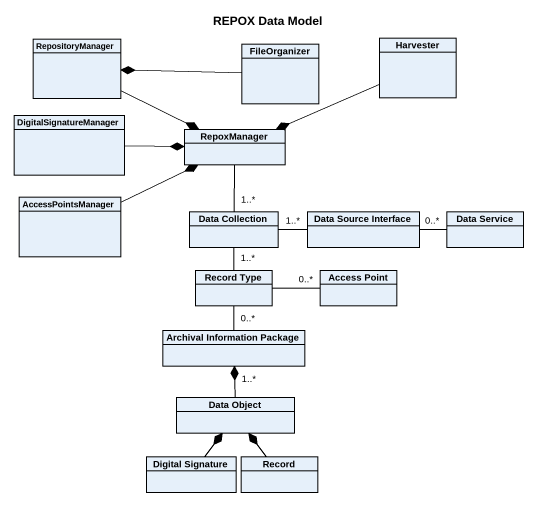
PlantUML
@startuml
title REPOX Data Model
hide circle
hide empty members
class RepositoryManager
class FileOrganizer
class Harvester
class DigitalSignatureManager
class RepoxManager
class AccessPointsManager
class "Data Collection" as Data_Collection
class "Data Source Interface" as Data_Source_Interface
class "Data Service" as Data_Service
class "Record Type" as Record_Type
class "Access Point" as Access_Point
class "Archival Information Package" as Archival_Information_Package
class "Data Object" as Data_Object
class "Digital Signature" as Digital_Signature
class "Record" as Record_
RepositoryManager -right-* RepoxManager
FileOrganizer -left-* RepositoryManager
Harvester -left-* RepoxManager
DigitalSignatureManager -right-* RepoxManager
RepoxManager -- "1..*" Data_Collection
AccessPointsManager -right-* RepoxManager
Data_Collection -right- "1..*" Data_Source_Interface
Data_Collection -- "1..*" Record_Type
Data_Source_Interface -right- "0..*" Data_Service
Record_Type -right- "0..*" Access_Point
Record_Type -- "0..*" Archival_Information_Package
Data_Object -up-* "1..*" Archival_Information_Package
Digital_Signature -up-* Data_Object
Record_ -up-* Data_Object
@enduml
